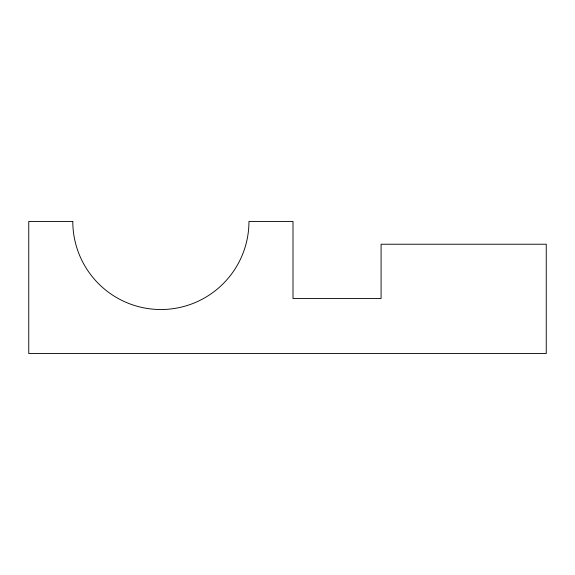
<?xml version="1.0" encoding="UTF-8"?>
<svg xmlns="http://www.w3.org/2000/svg" width="575" height="575" viewBox="0 0 575 575"><rect width="100%" height="100%" fill="white"/><g stroke="black" fill="none" stroke-linecap="round" stroke-linejoin="round"><path stroke-width="0.86" d="M72.795 221.44L28.75 221.44L28.75 353.56L546.25 353.56L546.25 244.231L381.088 244.231L381.088 298.511L293.006 298.511L293.006 221.44L248.961 221.44A88.083 88.083 0 0 1 160.878 309.522A88.083 88.083 0 0 1 72.795 221.44"/></g></svg>
